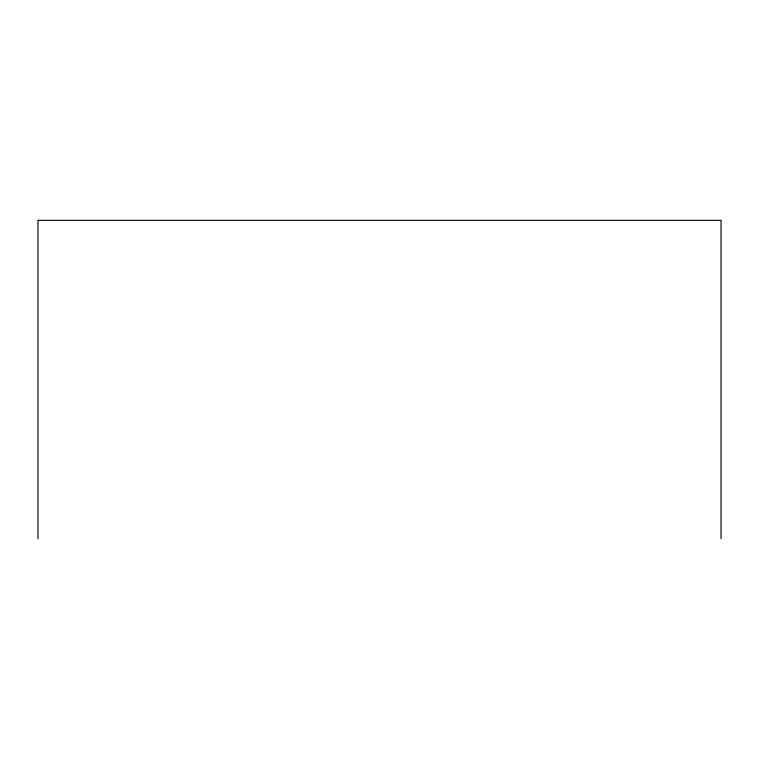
<?xml version="1.0" encoding="UTF-8"?>
<svg xmlns="http://www.w3.org/2000/svg" width="759" height="759" viewBox="0 0 759 759"><rect width="100%" height="100%" fill="white"/><g stroke="black" fill="none" stroke-linecap="round" stroke-linejoin="round"><path stroke-width="1.14" d="M721.05 538.662L721.05 220.338L37.95 220.338L37.95 538.662"/></g></svg>
